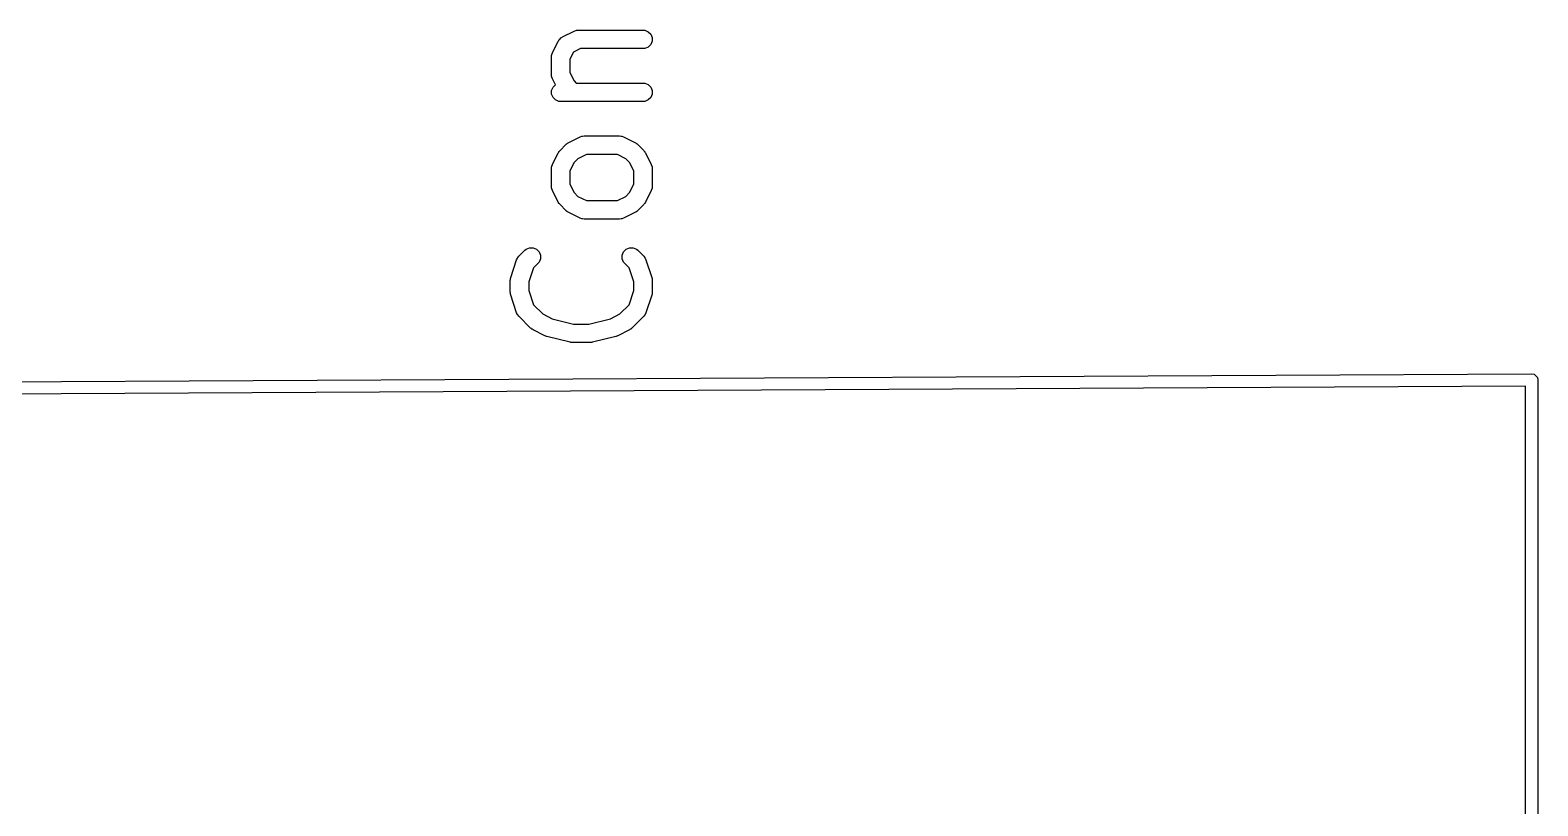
# Model space of a CAD drawing. Header units: millimetres. Extents: x 73 to 176, y -160 to -92.
# Drawn here: x 162.24 to 174.45, y -118.03 to -111.74 of the extents above; entities that cross this region are included whole.
import ezdxf

# ---------------------------------------------------------------- set-up
doc = ezdxf.new("R2010")
doc.units = ezdxf.units.MM
doc.layers.add('F.Fab', color=9, linetype='CONTINUOUS', true_color=0xafafaf)

msp = doc.modelspace()

# ---------------------------------------------------------------- linework, layer by layer
at = {"layer": 'F.Fab', "linetype": 'CONTINUOUS'}
for p, q in [((166.519637, -111.826659), (166.524299, -111.819254)), ((166.524299, -111.819254), (166.531403, -111.813092)), ((166.531403, -111.813092), (166.537565, -111.805988)), ((166.537565, -111.805988), (166.54497, -111.801326)), ((166.54497, -111.801326), (166.546407, -111.800081)), ((166.546407, -111.800081), (166.54756, -111.799696)), ((166.54756, -111.799696), (166.550008, -111.798156)), ((166.550008, -111.798156), (166.645246, -111.750537)), ((166.645246, -111.750537), (166.658977, -111.745282)), ((166.658977, -111.745282), (166.661666, -111.74509)), ((166.661666, -111.74509), (166.664155, -111.74406)), ((166.664155, -111.74406), (166.678787, -111.742619)), ((166.678787, -111.742619), (167.202597, -111.742619)), ((167.202597, -111.742619), (167.217229, -111.74406)), ((167.217229, -111.74406), (167.244265, -111.755259)), ((167.244265, -111.755259), (167.264957, -111.775951)), ((167.264957, -111.775951), (167.276156, -111.802987)), ((167.276156, -111.802987), (167.276156, -111.832251)), ((166.46093, -111.960476), (166.462371, -111.945844)), ((166.462371, -111.945844), (166.463402, -111.943354)), ((166.463402, -111.943354), (166.463593, -111.940667)), ((166.463593, -111.940667), (166.468848, -111.926935)), ((166.468848, -111.926935), (166.516467, -111.831697)), ((166.516467, -111.831697), (166.518007, -111.829249)), ((166.518007, -111.829249), (166.518392, -111.828096)), ((166.518392, -111.828096), (166.519637, -111.826659)), ((166.63945, -111.921139), (166.61093, -111.978181)), ((166.696492, -111.892619), (166.63945, -111.921139)), ((167.202597, -111.892619), (166.696492, -111.892619)), ((167.217229, -111.891178), (167.202597, -111.892619)), ((167.244265, -111.879979), (167.217229, -111.891178)), ((167.264957, -111.859287), (167.244265, -111.879979)), ((167.276156, -111.832251), (167.264957, -111.859287)), ((166.46093, -112.103333), (166.46093, -111.960476)), ((166.61093, -111.978181), (166.61093, -112.085628)), ((166.462371, -112.117965), (166.46093, -112.103333)), ((166.463402, -112.120454), (166.462371, -112.117965)), ((166.463593, -112.123142), (166.463402, -112.120454)), ((166.468848, -112.136874), (166.463593, -112.123142)), ((166.492971, -112.18512), (166.468848, -112.136874)), ((166.47357, -112.204522), (166.492971, -112.18512)), ((166.61093, -112.085628), (166.645188, -112.154144)), ((166.645188, -112.154144), (166.662234, -112.17119)), ((166.662234, -112.17119), (167.202597, -112.17119)), ((167.202597, -112.17119), (167.217229, -112.172631)), ((167.217229, -112.172631), (167.244265, -112.18383)), ((167.244265, -112.18383), (167.264957, -112.204522)), ((166.462371, -112.231558), (166.47357, -112.204522)), ((166.462371, -112.260822), (166.462371, -112.231558)), ((166.47357, -112.287858), (166.462371, -112.260822)), ((166.494262, -112.30855), (166.47357, -112.287858)), ((166.521298, -112.319749), (166.494262, -112.30855)), ((167.244265, -112.30855), (167.217229, -112.319749)), ((167.264957, -112.287858), (167.244265, -112.30855)), ((167.264957, -112.204522), (167.276156, -112.231558)), ((167.276156, -112.260822), (167.264957, -112.287858)), ((167.276156, -112.231558), (167.276156, -112.260822)), ((166.53593, -112.32119), (166.521298, -112.319749)), ((167.202597, -112.32119), (166.53593, -112.32119)), ((167.217229, -112.319749), (167.202597, -112.32119)), ((166.530516, -112.716967), (166.578135, -112.669348)), ((166.578135, -112.669348), (166.583884, -112.664629)), ((166.583884, -112.664629), (166.585184, -112.663131)), ((166.585184, -112.663131), (166.587443, -112.661709)), ((166.587443, -112.661709), (166.5895, -112.660021)), ((166.5895, -112.660021), (166.591327, -112.659263)), ((166.591327, -112.659263), (166.597627, -112.655299)), ((166.597627, -112.655299), (166.692865, -112.60768)), ((166.692865, -112.60768), (166.706596, -112.602425)), ((166.706596, -112.602425), (166.709285, -112.602233)), ((166.709285, -112.602233), (166.711774, -112.601203)), ((166.711774, -112.601203), (166.726406, -112.599762)), ((166.726406, -112.599762), (167.01212, -112.599762)), ((167.01212, -112.599762), (167.026752, -112.601203)), ((167.026752, -112.601203), (167.029241, -112.602234)), ((167.029241, -112.602234), (167.031929, -112.602425)), ((167.031929, -112.602425), (167.045661, -112.60768)), ((167.045661, -112.60768), (167.140899, -112.655299)), ((167.140899, -112.655299), (167.147195, -112.659262)), ((167.147195, -112.659262), (167.149025, -112.66002)), ((167.149025, -112.66002), (167.151083, -112.661709)), ((167.151083, -112.661709), (167.153342, -112.663131)), ((167.153342, -112.663131), (167.154641, -112.664629)), ((167.154641, -112.664629), (167.16039, -112.669347)), ((167.16039, -112.669347), (167.20801, -112.716966)), ((166.468848, -112.831697), (166.516467, -112.736459)), ((166.516467, -112.736459), (166.520431, -112.730159)), ((166.520431, -112.730159), (166.521189, -112.728332)), ((166.521189, -112.728332), (166.522877, -112.726275)), ((166.522877, -112.726275), (166.524299, -112.724016)), ((166.524299, -112.724016), (166.525797, -112.722716)), ((166.525797, -112.722716), (166.530516, -112.716967)), ((166.675595, -112.78402), (166.645188, -112.814427)), ((166.744111, -112.749762), (166.675595, -112.78402)), ((166.994415, -112.749762), (166.744111, -112.749762)), ((167.062931, -112.78402), (166.994415, -112.749762)), ((167.093339, -112.814427), (167.062931, -112.78402)), ((167.20801, -112.716966), (167.212728, -112.722715)), ((167.212728, -112.722715), (167.214228, -112.724016)), ((167.214228, -112.724016), (167.21565, -112.726275)), ((167.21565, -112.726275), (167.217338, -112.728332)), ((167.217338, -112.728332), (167.218095, -112.730159)), ((167.218095, -112.730159), (167.22206, -112.736459)), ((167.22206, -112.736459), (167.269679, -112.831697)), ((166.46093, -112.865238), (166.462371, -112.850606)), ((166.46093, -113.008095), (166.46093, -112.865238)), ((166.462371, -112.850606), (166.463402, -112.848116)), ((166.463402, -112.848116), (166.463593, -112.845429)), ((166.463593, -112.845429), (166.468848, -112.831697)), ((166.645188, -112.814427), (166.61093, -112.882943)), ((166.61093, -112.882943), (166.61093, -112.99039)), ((167.127597, -112.882943), (167.093339, -112.814427)), ((167.127597, -112.99039), (167.127597, -112.882943)), ((167.269679, -112.831697), (167.274934, -112.845428)), ((167.274934, -112.845428), (167.275125, -112.848117)), ((167.275125, -112.848117), (167.276156, -112.850606)), ((167.276156, -112.850606), (167.277597, -112.865238)), ((167.277597, -112.865238), (167.277597, -113.008095)), ((166.462371, -113.022727), (166.46093, -113.008095)), ((166.463402, -113.025216), (166.462371, -113.022727)), ((166.463593, -113.027904), (166.463402, -113.025216)), ((166.468848, -113.041636), (166.463593, -113.027904)), ((166.516467, -113.136874), (166.468848, -113.041636)), ((166.61093, -112.99039), (166.645188, -113.058906)), ((167.093339, -113.058905), (167.127597, -112.99039)), ((167.269679, -113.041636), (167.22206, -113.136874)), ((167.274934, -113.027905), (167.269679, -113.041636)), ((167.275125, -113.025215), (167.274934, -113.027905)), ((167.276156, -113.022727), (167.275125, -113.025215)), ((167.277597, -113.008095), (167.276156, -113.022727)), ((166.520431, -113.143173), (166.516467, -113.136874)), ((166.521189, -113.145001), (166.520431, -113.143173)), ((166.522877, -113.147057), (166.521189, -113.145001)), ((166.524299, -113.149317), (166.522877, -113.147057)), ((166.525797, -113.150616), (166.524299, -113.149317)), ((166.530516, -113.156366), (166.525797, -113.150616)), ((166.578135, -113.203985), (166.530516, -113.156366)), ((166.645188, -113.058906), (166.675595, -113.089313)), ((166.675595, -113.089313), (166.744111, -113.123571)), ((166.744111, -113.123571), (166.994415, -113.123571)), ((166.994415, -113.123571), (167.062931, -113.089312)), ((167.062931, -113.089312), (167.093339, -113.058905)), ((167.20801, -113.156367), (167.16039, -113.203986)), ((167.212728, -113.150617), (167.20801, -113.156367)), ((167.214228, -113.149317), (167.212728, -113.150617)), ((167.21565, -113.147057), (167.214228, -113.149317)), ((167.217338, -113.145001), (167.21565, -113.147057)), ((167.218095, -113.143173), (167.217338, -113.145001)), ((167.22206, -113.136874), (167.218095, -113.143173)), ((166.583884, -113.208703), (166.578135, -113.203985)), ((166.585184, -113.210202), (166.583884, -113.208703)), ((166.587443, -113.211623), (166.585184, -113.210202)), ((166.5895, -113.213312), (166.587443, -113.211623)), ((166.591327, -113.214069), (166.5895, -113.213312)), ((166.597627, -113.218034), (166.591327, -113.214069)), ((166.692865, -113.265653), (166.597627, -113.218034)), ((166.706596, -113.270908), (166.692865, -113.265653)), ((166.709285, -113.271099), (166.706596, -113.270908)), ((166.711774, -113.27213), (166.709285, -113.271099)), ((166.726406, -113.273571), (166.711774, -113.27213)), ((167.01212, -113.273571), (166.726406, -113.273571)), ((167.026752, -113.27213), (167.01212, -113.273571)), ((167.029241, -113.271098), (167.026752, -113.27213)), ((167.031929, -113.270908), (167.029241, -113.271098)), ((167.045661, -113.265653), (167.031929, -113.270908)), ((167.140899, -113.218034), (167.045661, -113.265653)), ((167.147195, -113.21407), (167.140899, -113.218034)), ((167.149025, -113.213313), (167.147195, -113.21407)), ((167.151083, -113.211623), (167.149025, -113.213313)), ((167.153342, -113.210202), (167.151083, -113.211623)), ((167.154641, -113.208703), (167.153342, -113.210202)), ((167.16039, -113.203986), (167.154641, -113.208703)), ((166.197183, -113.57411), (166.244802, -113.526491)), ((166.244802, -113.526491), (166.256167, -113.517164)), ((166.256167, -113.517164), (166.283203, -113.505965)), ((166.283203, -113.505965), (166.312466, -113.505965)), ((166.312466, -113.505965), (166.339502, -113.517164)), ((166.339502, -113.517164), (166.360195, -113.537857)), ((167.044997, -113.537857), (167.06569, -113.517164)), ((167.06569, -113.517164), (167.092726, -113.505965)), ((167.092726, -113.505965), (167.121989, -113.505965)), ((167.121989, -113.505965), (167.149025, -113.517163)), ((167.149025, -113.517163), (167.16039, -113.52649)), ((167.16039, -113.52649), (167.20801, -113.574109)), ((166.131446, -113.746283), (166.179065, -113.603426)), ((166.179065, -113.603426), (166.185059, -113.590001)), ((166.185059, -113.590001), (166.186824, -113.587965)), ((166.186824, -113.587965), (166.187856, -113.585475)), ((166.187856, -113.585475), (166.197183, -113.57411)), ((166.350868, -113.632557), (166.315768, -113.667656)), ((166.360195, -113.621192), (166.350868, -113.632557)), ((166.360195, -113.537857), (166.371394, -113.564893)), ((166.371394, -113.594156), (166.360195, -113.621192)), ((166.371394, -113.564893), (166.371394, -113.594156)), ((167.033799, -113.564893), (167.044997, -113.537857)), ((167.033799, -113.594156), (167.033799, -113.564893)), ((167.044998, -113.621192), (167.033799, -113.594156)), ((167.054326, -113.632558), (167.044998, -113.621192)), ((167.089426, -113.667657), (167.054326, -113.632558)), ((167.20801, -113.574109), (167.217338, -113.585475)), ((167.217338, -113.585475), (167.218368, -113.587963)), ((167.218368, -113.587963), (167.220135, -113.59)), ((167.220135, -113.59), (167.226129, -113.603426)), ((167.226129, -113.603426), (167.273748, -113.746282)), ((166.127597, -113.77), (166.128326, -113.762594)), ((166.127597, -113.865238), (166.127597, -113.77)), ((166.128186, -113.76062), (166.128776, -113.758022)), ((166.128326, -113.762594), (166.128186, -113.76062)), ((166.128776, -113.758022), (166.129038, -113.755368)), ((166.129038, -113.755368), (166.129796, -113.753536)), ((166.129796, -113.753536), (166.131446, -113.746283)), ((166.315768, -113.667656), (166.277597, -113.78217)), ((167.127597, -113.78217), (167.089426, -113.667657)), ((167.273748, -113.746282), (167.275397, -113.753537)), ((167.275397, -113.753537), (167.276156, -113.755368)), ((167.276156, -113.755368), (167.276417, -113.758021)), ((167.276417, -113.758021), (167.277008, -113.760619)), ((167.277008, -113.760619), (167.276867, -113.762593)), ((167.276867, -113.762593), (167.277597, -113.77)), ((167.277597, -113.77), (167.277597, -113.865238)), ((166.128326, -113.872643), (166.127597, -113.865238)), ((166.128186, -113.874618), (166.128326, -113.872643)), ((166.128776, -113.877215), (166.128186, -113.874618)), ((166.129038, -113.87987), (166.128776, -113.877215)), ((166.129796, -113.881701), (166.129038, -113.87987)), ((166.131446, -113.888955), (166.129796, -113.881701)), ((166.179065, -114.031812), (166.131446, -113.888955)), ((166.277597, -113.78217), (166.277597, -113.853067)), ((166.277597, -113.853067), (166.315768, -113.967581)), ((167.089426, -113.96758), (167.127597, -113.853068)), ((167.127597, -113.853068), (167.127597, -113.78217)), ((167.273748, -113.888956), (167.226129, -114.031812)), ((167.275397, -113.8817), (167.273748, -113.888956)), ((167.276156, -113.87987), (167.275397, -113.8817)), ((167.276417, -113.877216), (167.276156, -113.87987)), ((167.277008, -113.874619), (167.276417, -113.877216)), ((167.277597, -113.865238), (167.276867, -113.872644)), ((167.276867, -113.872644), (167.277008, -113.874619)), ((166.315768, -113.967581), (166.389881, -114.041694)), ((167.015312, -114.041693), (167.089426, -113.96758)), ((166.185059, -114.045237), (166.179065, -114.031812)), ((166.186824, -114.047272), (166.185059, -114.045237)), ((166.187856, -114.049763), (166.186824, -114.047272)), ((166.197183, -114.061128), (166.187856, -114.049763)), ((166.292421, -114.156366), (166.197183, -114.061128)), ((166.389881, -114.041694), (166.466868, -114.080187)), ((166.466868, -114.080187), (166.640402, -114.123571)), ((166.640402, -114.123571), (166.764791, -114.123571)), ((166.764791, -114.123571), (166.938325, -114.080187)), ((166.938325, -114.080187), (167.015312, -114.041693)), ((167.208011, -114.061128), (167.112772, -114.156366)), ((167.217339, -114.049763), (167.208011, -114.061128)), ((167.21837, -114.047272), (167.217339, -114.049763)), ((167.220135, -114.045238), (167.21837, -114.047272)), ((167.226129, -114.031812), (167.220135, -114.045238)), ((166.298171, -114.161086), (166.292421, -114.156366)), ((166.29947, -114.162583), (166.298171, -114.161086)), ((166.301724, -114.164002), (166.29947, -114.162583)), ((166.303786, -114.165694), (166.301724, -114.164002)), ((166.305618, -114.166452), (166.303786, -114.165694)), ((166.311913, -114.170415), (166.305618, -114.166452)), ((166.407151, -114.218034), (166.311913, -114.170415)), ((166.40822, -114.218443), (166.407151, -114.218034)), ((166.408656, -114.218766), (166.40822, -114.218443)), ((166.414792, -114.220958), (166.408656, -114.218766)), ((166.420882, -114.223289), (166.414792, -114.220958)), ((166.421422, -114.223327), (166.420882, -114.223289)), ((166.422502, -114.223713), (166.421422, -114.223327)), ((166.612978, -114.271332), (166.422502, -114.223713)), ((166.982691, -114.223713), (166.792215, -114.271332)), ((166.98377, -114.223327), (166.982691, -114.223713)), ((166.98431, -114.223289), (166.98377, -114.223327)), ((166.990391, -114.220961), (166.98431, -114.223289)), ((166.996537, -114.218766), (166.990391, -114.220961)), ((166.996972, -114.218443), (166.996537, -114.218766)), ((166.998042, -114.218034), (166.996972, -114.218443)), ((167.09328, -114.170415), (166.998042, -114.218034)), ((167.099576, -114.166451), (167.09328, -114.170415)), ((167.101406, -114.165694), (167.099576, -114.166451)), ((167.103464, -114.164004), (167.101406, -114.165694)), ((167.105723, -114.162583), (167.103464, -114.164004)), ((167.107022, -114.161084), (167.105723, -114.162583)), ((167.112772, -114.156366), (167.107022, -114.161084)), ((166.615514, -114.271707), (166.612978, -114.271332)), ((166.616536, -114.27213), (166.615514, -114.271707)), ((166.622048, -114.272672), (166.616536, -114.27213)), ((166.627522, -114.273482), (166.622048, -114.272672)), ((166.628614, -114.273319), (166.627522, -114.273482)), ((166.631168, -114.273571), (166.628614, -114.273319)), ((166.774025, -114.273571), (166.631168, -114.273571)), ((166.776578, -114.273319), (166.774025, -114.273571)), ((166.777671, -114.273482), (166.776578, -114.273319)), ((166.783144, -114.272672), (166.777671, -114.273482)), ((166.788657, -114.27213), (166.783144, -114.272672)), ((166.789678, -114.271707), (166.788657, -114.27213)), ((166.792215, -114.271332), (166.789678, -114.271707)), ((150.521734, -114.653001), (174.397734, -114.526001)), ((174.348, -114.626266), (150.572, -114.752734)), ((174.348, -119.225), (174.348, -114.626266)), ((174.397734, -114.526001), (174.416888, -114.529705)), ((174.416888, -114.529705), (174.41699, -114.529806)), ((174.41699, -114.529806), (174.417134, -114.529806)), ((174.417134, -114.529806), (174.430584, -114.543256)), ((174.430584, -114.543256), (174.444092, -114.556621)), ((174.444092, -114.556621), (174.444092, -114.556764)), ((174.444092, -114.556764), (174.444194, -114.556866)), ((174.444194, -114.556866), (174.448, -114.576)), ((174.448, -114.576), (174.448, -119.225))]:
    msp.add_line(p, q, dxfattribs=at)

doc.saveas('drawing.dxf')
